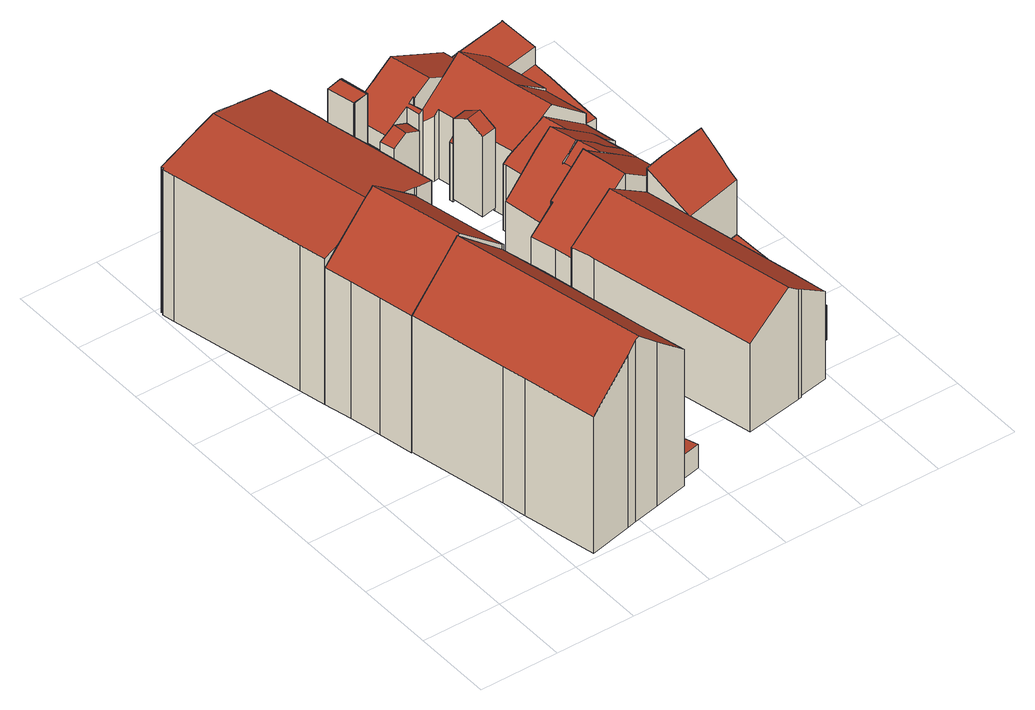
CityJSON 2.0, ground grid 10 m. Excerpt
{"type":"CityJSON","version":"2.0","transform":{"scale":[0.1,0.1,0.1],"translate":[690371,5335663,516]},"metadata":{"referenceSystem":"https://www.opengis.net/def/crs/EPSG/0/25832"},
"CityObjects":{
"building1":{"type":"Building","attributes":{"Gemeindeschluessel":"09162000","HoeheDach":"541.750","HoeheGrund":"516.770","Methode":"2000","NiedrigsteTraufeDesGebaeudes":"535.354","Geometrietyp2DReferenz":"3000","function":"31001_9998","roofType":"3100","measuredHeight":24.98,"storeysAboveGround":5},"geometry":[{"type":"MultiSurface","lod":"2","boundaries":[[[0,1,2,3]],[[4,5,6,7,3,2]],[[8,9,10,11,12,13,14,15,16,17]],[[18,19,20,21]],[[17,16,15,1,0,22,23,24]],[[25,10,9,26]],[[6,5,27,28]],[[29,30,31,32,33,25,26,34,24,23,22,0,3,7,6,28,18,21]],[[28,27,19,18]],[[14,35,20,19,27,5,4,2,1,15]],[[34,26,9,8,17,24]],[[31,13,12,32]],[[21,20,35,29]],[[32,12,11,33]],[[33,11,10,25]],[[31,30,29,35,14,13]]],"semantics":{"surfaces":[{"type":"WallSurface"},{"type":"RoofSurface"},{"type":"GroundSurface"}],"values":[0,0,1,0,0,0,0,2,0,1,0,0,0,0,0,0]}}]},
"building2":{"type":"Building","attributes":{"Gemeindeschluessel":"09162000","HoeheDach":"541.750","HoeheGrund":"516.750","Methode":"2000","NiedrigsteTraufeDesGebaeudes":"535.388","Geometrietyp2DReferenz":"3000","function":"31001_1000","roofType":"3100","measuredHeight":25,"storeysAboveGround":6},"geometry":[{"type":"MultiSurface","lod":"2","boundaries":[[[36,37,38,39]],[[40,41,42,43]],[[44,45,46,47]],[[48,49,50,51]],[[51,50,41,40]],[[39,38,52,53]],[[53,52,45,44]],[[54,55,56,42,41,50,49,57]],[[43,42,56,58]],[[46,57,49,48,59,47]],[[58,56,55,0]],[[0,60,24,36,39,53,44,47,59,48,51,40,43,58]],[[24,60,0,55,54,17]],[[24,17,37,36]],[[38,37,17,54,57,46,45,52]]],"semantics":{"surfaces":[{"type":"WallSurface"},{"type":"RoofSurface"},{"type":"GroundSurface"}],"values":[0,0,0,0,0,0,0,1,0,0,0,2,0,0,1]}}]},
"building3":{"type":"Building","attributes":{"Gemeindeschluessel":"09162000","HoeheDach":"538.840","HoeheGrund":"516.750","Methode":"2000","NiedrigsteTraufeDesGebaeudes":"536.411","Geometrietyp2DReferenz":"3000","function":"31001_9998","roofType":"3100","measuredHeight":22.09,"storeysAboveGround":4},"geometry":[{"type":"MultiSurface","lod":"2","boundaries":[[[53,61,62,63]],[[63,62,64,65]],[[44,66,61,53]],[[48,67,68,69,47]],[[70,71,72,73]],[[74,75,76,77]],[[64,62,61,66,69,68,78,79,72,71,80,81,82,83]],[[84,85,86,87]],[[88,74,77,89,90,91,92,93,84,87,94,40,51,48,47,44,53,63,65,95,96,97,98,70,73]],[[95,83,82,96]],[[87,86,99,94]],[[89,100,101,90]],[[91,102,103,92]],[[90,101,102,91]],[[40,104,105,51]],[[93,106,85,84]],[[77,76,100,89]],[[94,99,104,40]],[[98,80,71,70]],[[65,64,83,95]],[[92,103,106,93]],[[51,105,67,48]],[[47,69,66,44]],[[73,72,79,88]],[[96,82,81,97]],[[68,67,105,104,99,86,85,106,103,102,101,100,76,75,78]],[[97,81,80,98]],[[88,79,78,75,74]]],"semantics":{"surfaces":[{"type":"WallSurface"},{"type":"RoofSurface"},{"type":"GroundSurface"}],"values":[0,0,0,0,0,0,1,0,2,0,0,0,0,0,0,0,0,0,0,0,0,0,0,0,0,1,0,0]}}]},
"building4":{"type":"Building","attributes":{"Gemeindeschluessel":"09162000","HoeheDach":"520.064","HoeheGrund":"516.920","Methode":"1000","NiedrigsteTraufeDesGebaeudes":"519.460","Geometrietyp2DReferenz":"3000","function":"31001_2000","roofType":"1000","measuredHeight":3.14},"geometry":[{"type":"MultiSurface","lod":"2","boundaries":[[[107,108,109,110]],[[107,111,112,108]],[[107,110,113,111]],[[109,114,113,110]],[[112,111,113,114]],[[108,112,114,109]]],"semantics":{"surfaces":[{"type":"WallSurface"},{"type":"GroundSurface"},{"type":"RoofSurface"}],"values":[0,0,1,0,0,2]}}]},
"building5":{"type":"Building","attributes":{"Gemeindeschluessel":"09162000","HoeheDach":"523.350","HoeheGrund":"516.830","Methode":"2000","NiedrigsteTraufeDesGebaeudes":"523.350","Geometrietyp2DReferenz":"3000","function":"31001_1000","roofType":"1000","measuredHeight":6.52,"storeysAboveGround":2},"geometry":[{"type":"MultiSurface","lod":"2","boundaries":[[[115,116,117,43]],[[118,119,120,121]],[[40,94,122,118,121,123,124,125,115,43]],[[94,126,127,122]],[[123,128,129,124]],[[117,116,130,129,128,120,119,127,126,131]],[[124,129,130,125]],[[40,131,126,94]],[[125,130,116,115]],[[43,117,131,40]],[[121,120,128,123]],[[122,127,119,118]]],"semantics":{"surfaces":[{"type":"WallSurface"},{"type":"GroundSurface"},{"type":"RoofSurface"}],"values":[0,0,1,0,0,2,0,0,0,0,0,0]}}]},
"building6":{"type":"Building","attributes":{"Gemeindeschluessel":"09162000","HoeheDach":"521.167","HoeheGrund":"516.840","Methode":"1000","NiedrigsteTraufeDesGebaeudes":"521.167","Geometrietyp2DReferenz":"3000","function":"31001_2000","roofType":"1000","measuredHeight":4.33},"geometry":[{"type":"MultiSurface","lod":"2","boundaries":[[[3,132,133,134,135,136]],[[58,137,138,139]],[[136,135,134,140,141,138,137,142]],[[132,3,0,58,139,143,144,133]],[[3,136,142,0]],[[0,142,137,58]],[[139,138,141,143]],[[140,134,133,144,143,141]]],"semantics":{"surfaces":[{"type":"WallSurface"},{"type":"RoofSurface"},{"type":"GroundSurface"}],"values":[0,0,1,2,0,0,0,0]}}]},
"building7":{"type":"Building","attributes":{"Gemeindeschluessel":"09162000","HoeheDach":"525.405","HoeheGrund":"516.750","Methode":"1000","NiedrigsteTraufeDesGebaeudes":"525.405","Geometrietyp2DReferenz":"3000","function":"31001_2000","roofType":"1000","measuredHeight":8.65},"geometry":[{"type":"MultiSurface","lod":"2","boundaries":[[[122,145,146,94]],[[94,87,147,148,149,122]],[[149,150,145,122]],[[151,152,153,148,147,87]],[[148,153,150,149]],[[146,145,150,153,152,151]],[[94,146,151,87]]],"semantics":{"surfaces":[{"type":"WallSurface"},{"type":"GroundSurface"},{"type":"RoofSurface"}],"values":[0,1,0,0,0,2,0]}}]},
"building8":{"type":"Building","attributes":{"Gemeindeschluessel":"09162000","HoeheDach":"520.090","HoeheGrund":"516.870","Methode":"2000","NiedrigsteTraufeDesGebaeudes":"520.090","Geometrietyp2DReferenz":"3000","function":"31001_1000","roofType":"1000","measuredHeight":3.22,"storeysAboveGround":1},"geometry":[{"type":"MultiSurface","lod":"2","boundaries":[[[154,155,156,157]],[[158,159,160,161]],[[160,162,163,161]],[[164,165,154,157]],[[164,166,167,165]],[[168,169,170,171]],[[166,164,157,156,158,161,163,170,169]],[[165,167,168,171,162,160,159,155,154]],[[171,170,163,162]],[[166,169,168,167]],[[155,159,158,156]]],"semantics":{"surfaces":[{"type":"WallSurface"},{"type":"GroundSurface"},{"type":"RoofSurface"}],"values":[0,0,0,0,0,0,1,2,0,0,0]}}]},
"building9":{"type":"Building","attributes":{"Gemeindeschluessel":"09162000","HoeheDach":"540.950","HoeheGrund":"516.750","Methode":"2000","NiedrigsteTraufeDesGebaeudes":"528.940","Geometrietyp2DReferenz":"3000","function":"31001_2000","roofType":"1000","measuredHeight":24.2},"geometry":[{"type":"MultiSurface","lod":"2","boundaries":[[[172,173,174,175]],[[84,87,176,177,178,179]],[[172,84,179,180,181,173]],[[182,175,174,183,184]],[[148,185,176,87]],[[183,181,180,186,187,184]],[[182,184,185,148]],[[178,186,180,179]],[[183,174,173,181]],[[176,185,184,187,177]],[[187,186,178,177]],[[182,148,87,84,172,175]]],"semantics":{"surfaces":[{"type":"WallSurface"},{"type":"RoofSurface"},{"type":"GroundSurface"}],"values":[0,0,0,0,0,0,0,1,1,1,0,2]}}]},
"building10":{"type":"Building","attributes":{"Gemeindeschluessel":"09162000","HoeheDach":"520.816","HoeheGrund":"516.880","Methode":"3100","NiedrigsteTraufeDesGebaeudes":"520.816","Geometrietyp2DReferenz":"3000","function":"31001_2000","roofType":"1000","measuredHeight":3.94},"geometry":[{"type":"MultiSurface","lod":"2","boundaries":[[[188,189,190,169]],[[191,166,169,190]],[[189,188,192,193]],[[189,193,191,190]],[[193,192,166,191]],[[192,188,169,166]]],"semantics":{"surfaces":[{"type":"WallSurface"},{"type":"GroundSurface"},{"type":"RoofSurface"}],"values":[0,1,2,0,0,0]}}]},
"building11":{"type":"Building","attributes":{"Gemeindeschluessel":"09162000","HoeheDach":"521.330","HoeheGrund":"516.720","Methode":"2000","NiedrigsteTraufeDesGebaeudes":"521.330","Geometrietyp2DReferenz":"3000","function":"31001_2000","roofType":"1000","measuredHeight":4.61},"geometry":[{"type":"MultiSurface","lod":"2","boundaries":[[[194,195,196,197,198,199,200,201,202,203,204,205,206]],[[194,207,208,195]],[[195,208,209,196]],[[200,210,211,201]],[[203,212,213,204]],[[199,198,214,215,210,200]],[[205,216,217,206]],[[196,209,218,197]],[[219,212,203,202,201,211]],[[204,213,216,205]],[[206,217,207,194]],[[197,218,214,198]],[[215,214,218,209,208,207,217,216,213,212,219,211,210]]],"semantics":{"surfaces":[{"type":"GroundSurface"},{"type":"WallSurface"},{"type":"RoofSurface"}],"values":[0,1,1,1,1,1,1,1,1,1,1,1,2]}}]},
"building12":{"type":"Building","attributes":{"Gemeindeschluessel":"09162000","HoeheDach":"540.960","HoeheGrund":"516.728","Methode":"9999","NiedrigsteTraufeDesGebaeudes":"516.830","Geometrietyp2DReferenz":"3000","function":"51009_1610","roofType":"1000","measuredHeight":24.23},"geometry":[{"type":"MultiSurface","lod":"2","boundaries":[[[196,197,179,220,221,222,223,172]],[[196,172,224,225]],[[226,185,176,227]],[[228,118,229,230]],[[228,231,232,233,234,224,172,223,235,236,149,122,118]],[[176,185,237,238,239,240]],[[226,241,149,236,237,185]],[[197,227,176,240,242,179]],[[229,118,122,243]],[[244,245,246,247]],[[236,235,245,244,238,237]],[[194,234,233,206]],[[206,233,232,248]],[[249,250,222,221]],[[235,223,222,250,246,245]],[[229,243,241,226,227,197,196,225,194,206,248,251,230]],[[252,239,238,244,247,249,221,220]],[[251,231,228,230]],[[246,250,249,247]],[[243,122,149,241]],[[242,252,220,179]],[[225,224,234,194]],[[248,232,231,251]],[[239,252,242,240]]],"semantics":{"surfaces":[{"type":"WallSurface"},{"type":"RoofSurface"},{"type":"GroundSurface"}],"values":[0,0,0,0,1,1,0,0,0,1,0,0,0,1,0,2,0,0,0,0,1,0,0,0]}}]},
"building13":{"type":"Building","attributes":{"Gemeindeschluessel":"09162000","HoeheDach":"532.890","HoeheGrund":"516.820","Methode":"2000","NiedrigsteTraufeDesGebaeudes":"528.630","Geometrietyp2DReferenz":"3000","function":"31001_9998","roofType":"3100","measuredHeight":16.07,"storeysAboveGround":3},"geometry":[{"type":"MultiSurface","lod":"2","boundaries":[[[253,254,255,256,257,258]],[[257,256,259,260,261,262,263,264,265,266,267,268]],[[269,262,261,270]],[[271,272,273,274,275,276]],[[270,277,278,255,254,253,272,271,276,279,280,281,282,283,284,285,269]],[[253,258,273,272]],[[282,266,265,283]],[[260,259,278,277,270,261]],[[285,263,262,269]],[[284,264,263,285]],[[278,259,256,255]],[[283,265,264,284]],[[281,267,266,282]],[[274,273,258,257,268,286,275]],[[280,268,267,281]],[[275,286,268,280,279,276]]],"semantics":{"surfaces":[{"type":"WallSurface"},{"type":"RoofSurface"},{"type":"GroundSurface"}],"values":[0,1,0,0,2,0,0,0,0,0,0,0,0,1,0,0]}}]},
"building14":{"type":"Building","attributes":{"Gemeindeschluessel":"09162000","HoeheDach":"525.990","HoeheGrund":"516.930","Methode":"2000","NiedrigsteTraufeDesGebaeudes":"525.009","Geometrietyp2DReferenz":"3000","function":"51009_1610","roofType":"3100","measuredHeight":9.06},"geometry":[{"type":"MultiSurface","lod":"2","boundaries":[[[287,288,289,290]],[[288,291,292,289]],[[293,294,291,288,287]],[[295,296,294,293]],[[290,289,292,296,295]],[[290,295,293,287]],[[291,294,296,292]]],"semantics":{"surfaces":[{"type":"WallSurface"},{"type":"RoofSurface"},{"type":"GroundSurface"}],"values":[0,1,0,0,0,2,1]}}]},
"building15":{"type":"Building","attributes":{"Gemeindeschluessel":"09162000","HoeheDach":"533.605","HoeheGrund":"516.370","Methode":"2000","NiedrigsteTraufeDesGebaeudes":"525.923","Geometrietyp2DReferenz":"3000","function":"31001_1000","roofType":"3100","measuredHeight":17.23,"storeysAboveGround":3},"geometry":[{"type":"MultiSurface","lod":"2","boundaries":[[[297,298,299,300,301,302,303]],[[304,305,306,307]],[[308,309,310,311,312,313,314,315]],[[316,317,318,319,320,321,322]],[[323,324,325,326]],[[327,328,329,330]],[[331,332,328,327]],[[333,325,324,334,335,336,311,310,309]],[[337,336,335,338]],[[339,340,341,342]],[[301,321,320,343,306,305,333,309,308,302]],[[301,300,322,321]],[[342,341,332,331]],[[307,306,343,344]],[[312,311,336,337]],[[304,345,326,325,333,305]],[[317,316,340,339]],[[330,329,299,298]],[[303,302,308,315]],[[323,346,338,335,334,324]],[[346,323,326,345,304,307,344,319,318,317,339,342,331,327,330,298,297,303,315,314,313,312,337,338]],[[344,343,320,319]],[[328,332,341,340,316,322,300,299,329]]],"semantics":{"surfaces":[{"type":"WallSurface"},{"type":"RoofSurface"},{"type":"GroundSurface"}],"values":[0,0,0,0,0,0,0,1,0,0,1,0,0,0,0,0,0,0,0,0,2,0,1]}}]},
"building16":{"type":"Building","attributes":{"Gemeindeschluessel":"09162000","HoeheDach":"529.160","HoeheGrund":"516.950","Methode":"2000","NiedrigsteTraufeDesGebaeudes":"527.861","Geometrietyp2DReferenz":"3000","function":"51009_1610","roofType":"3100","measuredHeight":12.21},"geometry":[{"type":"MultiSurface","lod":"2","boundaries":[[[347,348,349,350,351]],[[351,350,352,353]],[[347,351,353,354]],[[355,349,348,356]],[[353,352,355,356,354]],[[352,350,349,355]],[[354,356,348,347]]],"semantics":{"surfaces":[{"type":"WallSurface"},{"type":"GroundSurface"},{"type":"RoofSurface"}],"values":[0,0,1,2,0,2,0]}}]},
"building17":{"type":"Building","attributes":{"Gemeindeschluessel":"09162000","HoeheDach":"533.454","HoeheGrund":"516.550","Methode":"2000","NiedrigsteTraufeDesGebaeudes":"527.157","Geometrietyp2DReferenz":"3000","function":"31001_1000","roofType":"2100","measuredHeight":16.9,"storeysAboveGround":4},"geometry":[{"type":"MultiSurface","lod":"2","boundaries":[[[357,358,359,360]],[[361,362,363,364]],[[365,366,335,367]],[[368,369,366,365]],[[370,371,372,373]],[[372,371,374,335,366,369,375]],[[316,340,363,362,359,358,376,374,371,370,373,377]],[[361,364,378,379,380,381,382,383,384,385,368,365,367,386,387,357,360]],[[387,376,358,357]],[[382,388,389,383]],[[388,390,391,373,372,375,392,389]],[[381,390,388,382]],[[380,379,316,377,391,390,381]],[[378,340,316,379]],[[364,363,340,378]],[[374,376,387,386,367,335]],[[383,389,392,384]],[[391,377,373]],[[360,359,362,361]],[[392,375,369,368,385,384]]],"semantics":{"surfaces":[{"type":"WallSurface"},{"type":"RoofSurface"},{"type":"GroundSurface"}],"values":[0,0,0,0,0,1,1,2,0,0,1,0,0,0,0,0,0,0,0,0]}}]},
"building18":{"type":"Building","attributes":{"Gemeindeschluessel":"09162000","HoeheDach":"521.300","HoeheGrund":"516.641","Methode":"2000","NiedrigsteTraufeDesGebaeudes":"521.300","Geometrietyp2DReferenz":"3000","function":"31001_9998","roofType":"1000","measuredHeight":4.66,"storeysAboveGround":1},"geometry":[{"type":"MultiSurface","lod":"2","boundaries":[[[393,394,395,396]],[[397,398,399,400]],[[400,399,401,402]],[[396,395,403,404]],[[399,398,403,395,394,401]],[[402,401,394,393]],[[404,403,398,397]],[[404,397,400,402,393,396]]],"semantics":{"surfaces":[{"type":"WallSurface"},{"type":"RoofSurface"},{"type":"GroundSurface"}],"values":[0,0,0,0,1,0,0,2]}}]},
"building19":{"type":"Building","attributes":{"Gemeindeschluessel":"09162000","HoeheDach":"529.870","HoeheGrund":"516.574","Methode":"2000","NiedrigsteTraufeDesGebaeudes":"520.650","Geometrietyp2DReferenz":"3000","function":"31001_9998","roofType":"3100","measuredHeight":13.3,"storeysAboveGround":3},"geometry":[{"type":"MultiSurface","lod":"2","boundaries":[[[405,406,407,408,409,410]],[[411,412,413,414]],[[415,416,417,418,419]],[[420,421,422,423,408,407,424,425,426,427,428,429,430,431,432,433]],[[434,435,436,437]],[[438,414,413,439,432,431]],[[440,441,442,443,444,445,446,447,448,449]],[[450,451,435,434]],[[452,453,454,455]],[[456,457,417,416]],[[458,459,460,461]],[[462,418,417,457,463,464]],[[465,443,442,466]],[[422,421,467,468]],[[415,419,412,411]],[[405,410,469,470]],[[471,467,421]],[[472,473,474,475]],[[476,477,478,479,446,445]],[[432,439,433]],[[480,469,410,409,481,482,454,453,483,479,478,484]],[[452,485,448,447,483,453]],[[486,444,443,465]],[[487,488,489,490]],[[438,431,430,491]],[[456,492,493,494,463,457]],[[495,496,497,498,499,500]],[[494,501,502,468,467,471,503,464,463]],[[504,480,484,505]],[[506,507,482,481,423]],[[508,449,448,485]],[[499,498,502,501]],[[456,416,415,411,414,438,491,509,510,511,512,513,514,406,405,470,504,505,477,476,486,465,466,515,516,508,485,452,455,487,490,458,461,496,495,472,475,450,434,437,517,492]],[[514,424,407,406]],[[466,442,441,515]],[[495,500,473,472]],[[515,441,440,516]],[[516,440,449,508]],[[475,474,451,450]],[[511,427,426,512]],[[476,445,444,486]],[[412,419,418,462,433,439,413]],[[408,423,481,409]],[[422,468,502,518,506,423]],[[420,503,471,421]],[[494,493,519,436,435,451,474,473,500,499,501]],[[462,464,503,420,433]],[[512,426,425,513]],[[487,455,454,482,507,520,488]],[[480,504,470,469]],[[491,430,429,509]],[[437,436,519,517]],[[517,519,493,492]],[[509,429,428,510]],[[490,489,459,458]],[[513,425,424,514]],[[520,507,506,518]],[[518,502,498,497,460,459,489,488,520]],[[478,477,505,484]],[[510,428,427,511]],[[461,460,497,496]],[[446,479,483,447]]],"semantics":{"surfaces":[{"type":"WallSurface"},{"type":"RoofSurface"},{"type":"GroundSurface"}],"values":[0,0,0,1,0,0,1,0,0,0,0,1,0,1,0,0,0,0,0,0,1,0,0,0,0,0,0,0,0,1,0,0,2,0,0,0,0,0,0,0,0,1,0,0,1,1,0,0,0,0,0,0,0,0,0,0,0,1,0,0,0,0]}}]},
"building20":{"type":"Building","attributes":{"Gemeindeschluessel":"09162000","HoeheDach":"532.041","HoeheGrund":"516.690","Methode":"2000","NiedrigsteTraufeDesGebaeudes":"528.618","Geometrietyp2DReferenz":"3000","function":"31001_2000","roofType":"2100","measuredHeight":15.35},"geometry":[{"type":"MultiSurface","lod":"2","boundaries":[[[521,522,523,524]],[[525,526,527,528]],[[529,530,531,532,533,534]],[[532,531,535,536]],[[537,538,526,525]],[[539,527,526,538,540,535,531,530,529,523,522]],[[536,541,537,525,528,542,521,524,534,533,532]],[[542,539,522,521]],[[540,538,537,541,536,535]],[[528,527,539,542]],[[524,523,529,534]]],"semantics":{"surfaces":[{"type":"WallSurface"},{"type":"RoofSurface"},{"type":"GroundSurface"}],"values":[0,0,0,0,0,1,2,0,0,0,0]}}]}
},
"vertices":[
[214,279,8],[214,279,194],[227,225,194],[227,225,8],[241,156,194],[248,126,194],[248,126,8],[241,156,8],[74,249,194],[100,126,194],[106,96,194],[126,3,194],[180,15,243],[192,18,254],[197,19,258],[144,264,258],[123,260,238],[73,249,194],[266,41,8],[266,41,194],[268,34,194],[268,34,8],[144,264,8],[123,260,8],[73,249,8],[106,96,8],[100,126,8],[255,92,194],[255,92,8],[226,25,8],[197,19,8],[192,18,8],[180,15,8],[126,3,8],[74,249,8],[226,25,231],
[64,293,8],[64,293,194],[56,332,194],[56,332,8],[191,398,8],[191,398,199],[207,319,200],[207,319,8],[111,381,8],[111,381,247],[119,382,254],[119,382,8],[136,386,8],[136,386,247],[189,398,202],[189,398,8],[48,367,194],[48,367,8],[148,265,258],[214,279,201],[217,280,199],[123,383,258],[217,280,8],[123,383,8],[148,265,8],
[48,367,206],[41,400,206],[41,400,8],[4,570,206],[4,570,8],[111,381,223],[136,386,227],[130,385,228],[119,382,225],[50,600,8],[50,600,219],[60,602,222],[60,602,8],[91,608,8],[91,608,226],[118,614,218],[118,614,8],[82,606,228],[67,603,224],[18,593,211],[2,590,206],[3,587,206],[1,586,206],[186,545,8],[186,545,204],[200,480,205],[200,480,8],[67,603,8],[120,614,8],[141,618,8],[145,619,8],[170,624,8],[185,554,8],[215,403,8],[1,586,8],[3,587,8],[2,590,8],[18,593,8],[215,403,205],[120,614,218],[141,618,212],[145,619,211],[170,624,204],[191,398,211],[189,398,212],[185,554,204],
[266,41,9],[266,41,41],[255,92,35],[255,92,9],[297,48,9],[297,48,41],[285,100,9],[285,100,35],
[245,328,8],[245,328,74],[207,319,74],[236,402,8],[236,402,74],[242,373,74],[242,373,8],[235,408,8],[248,347,8],[249,343,8],[250,336,8],[215,403,74],[235,408,74],[248,347,74],[249,343,74],[250,336,74],[191,398,74],
[298,241,8],[299,241,8],[299,241,52],[298,241,52],[227,225,52],[217,280,52],[285,294,52],[285,294,8],[297,246,52],[292,265,52],[214,279,52],[292,265,8],[297,246,8],
[235,408,94],[215,403,94],[207,482,8],[219,484,8],[228,439,8],[228,439,94],[200,480,94],[207,482,94],[219,484,94],
[207,319,41],[245,328,41],[245,328,9],[207,319,9],[250,336,9],[250,336,41],[249,343,41],[249,343,9],[310,356,41],[310,356,9],[217,280,9],[217,280,41],[285,294,9],[285,294,41],[323,303,41],[323,303,9],[318,325,9],[318,325,41],
[222,553,8],[222,553,129],[232,503,129],[232,503,8],[200,480,163],[194,509,163],[194,509,250],[186,545,250],[206,550,250],[206,550,129],[216,500,8],[216,500,129],[216,500,163],[219,484,163],[214,513,250],[214,513,163],
[323,303,48],[330,273,48],[330,273,9],[292,265,9],[285,294,48],[292,265,48],
[237,598,7],[244,558,7],[222,553,7],[186,545,7],[185,554,7],[171,622,7],[170,624,7],[189,628,7],[190,626,7],[190,625,7],[261,640,7],[265,615,7],[267,605,7],[237,598,53],[244,558,53],[222,553,53],[170,624,53],[189,628,53],[190,625,53],[261,640,53],[185,554,53],[171,622,53],[265,615,53],[267,605,53],[186,545,53],[190,626,53],
[208,550,250],[208,550,129],[221,553,129],[221,553,8],[245,558,8],[245,558,7],[219,484,7],[200,480,7],[310,417,8],[236,402,7],[310,417,7],[276,593,8],[270,591,8],[267,605,8],[237,598,8],[234,486,8],[219,483,8],[219,483,163],[221,483,163],[215,514,163],[194,510,163],[228,439,7],[194,510,250],[235,408,7],[221,483,73],[234,486,73],[228,517,73],[215,514,73],[270,591,7],[215,514,129],[228,517,129],[276,593,7],[215,514,250],
[376,63,8],[434,73,8],[448,75,8],[448,75,158],[434,73,169],[376,63,128],[453,76,155],[452,77,155],[452,78,155],[491,85,127],[490,88,127],[482,131,127],[453,269,127],[440,327,127],[406,320,152],[382,315,169],[491,85,8],[452,78,8],[329,281,8],[330,273,8],[330,273,127],[329,281,127],[323,303,126],[323,303,8],[452,77,8],[453,76,8],[324,303,8],[382,315,8],[406,320,8],[440,327,8],[453,269,8],[482,131,8],[490,88,8],[324,303,127],
[298,578,9],[298,578,90],[293,596,90],[293,596,9],[317,582,100],[314,600,100],[337,586,9],[337,586,90],[334,604,9],[334,604,90],
[343,366,4],[344,363,4],[344,363,138],[343,366,138],[343,366,99],[331,428,102],[331,428,4],[397,406,4],[397,406,149],[388,404,142],[388,404,4],[379,439,142],[401,443,159],[461,455,112],[464,455,110],[464,455,4],[461,455,4],[401,443,4],[379,439,4],[401,345,175],[401,345,4],[394,377,4],[391,391,4],[391,391,142],[394,377,141],[394,377,176],[447,409,4],[447,409,131],[438,414,137],[438,414,4],[318,325,4],[318,325,112],[310,356,112],[310,356,4],[323,303,4],[323,303,112],[409,409,159],[472,413,112],[473,414,112],[466,450,110],[466,450,4],[473,414,4],[406,320,4],[406,320,174],[382,315,157],[382,315,4],[390,398,142],[390,398,4],[409,409,4],[472,413,4],
[374,556,10],[374,556,119],[378,535,132],[382,514,119],[382,514,10],[363,510,119],[363,510,10],[356,552,10],[359,531,132],[356,552,119],
[483,364,5],[483,364,112],[489,338,112],[489,338,5],[464,333,5],[464,333,131],[440,327,149],[440,327,5],[447,409,5],[447,409,132],[473,414,5],[438,414,5],[438,414,138],[418,380,157],[454,388,130],[418,380,158],[417,380,158],[477,393,112],[411,409,158],[478,388,112],[395,375,175],[406,320,5],[401,345,5],[395,375,5],[391,391,5],[390,398,5],[388,404,5],[397,406,5],[411,409,5],[477,393,5],[478,388,5],[390,398,140],[388,404,140],[391,391,140],[395,375,140],[397,406,147],
[453,269,6],[453,269,53],[527,286,53],[527,286,6],[529,137,6],[529,137,53],[529,140,53],[529,140,6],[482,131,53],[482,131,6],[532,137,53],[532,137,6],
[345,607,6],[346,599,6],[346,599,86],[345,605,86],[345,605,118],[345,607,118],[371,481,6],[371,481,96],[370,484,96],[370,484,6],[379,439,6],[464,455,6],[464,455,106],[435,450,129],[379,439,96],[438,490,139],[428,539,139],[413,618,139],[388,613,120],[360,591,95],[367,592,100],[373,561,100],[355,557,85],[356,552,85],[374,556,100],[382,514,100],[388,488,100],[378,486,92],[420,489,125],[511,532,6],[511,532,46],[487,512,46],[487,512,6],[388,488,6],[378,486,101],[261,640,69],[265,615,69],[267,605,69],[270,591,69],[276,593,69],[293,596,69],[302,598,69],[292,649,69],[283,647,69],[260,642,69],[529,533,6],[529,533,46],[329,656,6],[329,656,115],[334,657,118],[334,657,6],[466,450,6],[466,450,106],[529,697,6],[529,697,70],[529,694,70],[529,694,6],[427,489,129],[494,454,85],[486,494,85],[270,591,6],[267,605,6],[475,549,103],[459,627,103],[338,605,114],[338,605,6],[475,549,100],[531,615,6],[531,615,46],[529,551,46],[529,551,6],[293,596,6],[334,604,6],[334,604,112],[302,598,93],[342,587,115],[368,609,131],[357,662,131],[292,649,93],[337,586,112],[283,647,6],[276,593,6],[462,683,6],[462,683,70],[527,696,70],[527,696,6],[382,514,6],[496,455,6],[496,455,46],[494,454,46],[531,639,6],[530,669,6],[530,669,70],[531,642,70],[531,642,46],[531,639,46],[459,627,46],[459,627,70],[486,494,100],[342,587,6],[337,586,6],[449,625,85],[438,678,85],[260,642,6],[374,556,6],[356,552,6],[355,557,6],[373,561,6],[367,592,6],[360,591,6],[265,615,6],[261,640,6],[496,461,6],[449,625,70],[496,461,46],[438,678,70],
[440,327,7],[440,327,160],[464,333,160],[464,333,7],[526,296,7],[526,296,133],[527,286,127],[527,286,7],[489,338,160],[518,344,160],[525,345,160],[525,345,7],[518,344,7],[489,338,7],[525,340,157],[525,340,7],[526,303,7],[526,303,136],[453,269,126],[526,311,141],[526,311,7],[453,269,7]
]}
